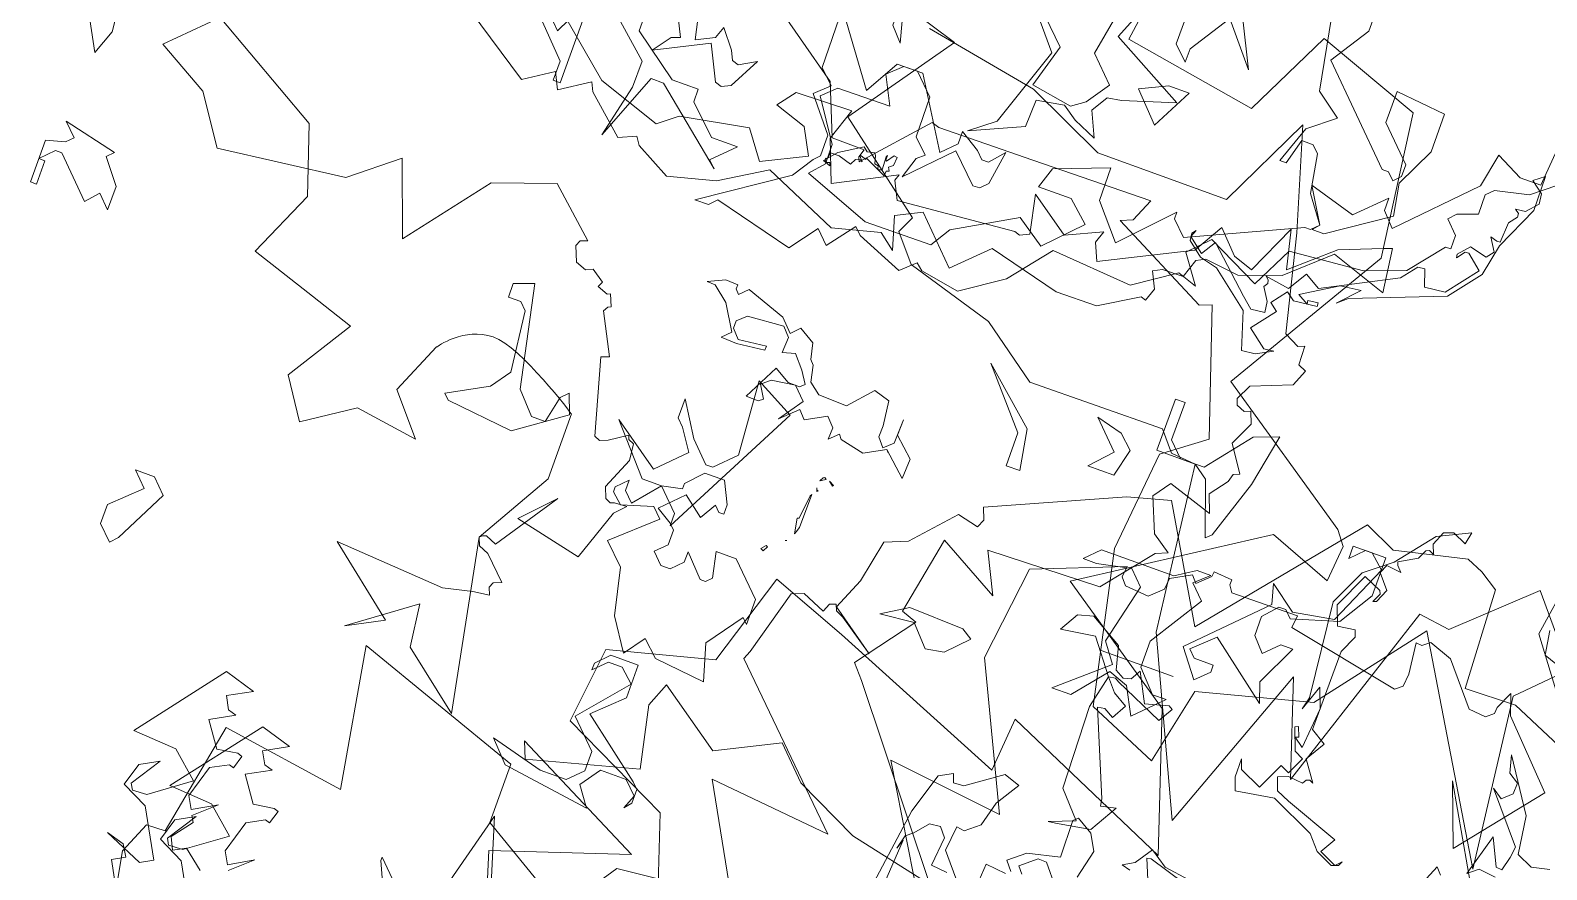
# Model space of a CAD drawing. Header units: metres. Extents: x -71 to 881, y -503 to 661.
# Drawn here: x 199.792 to 204.19, y 162.335 to 164.768 of the extents above; entities that cross this region are included whole.
import ezdxf

# ---------------------------------------------------------------- set-up
doc = ezdxf.new("R2010")
doc.units = ezdxf.units.M
doc.layers.add('ARBRE', color=100, linetype='Continuous', lineweight=13, true_color=0x00ff3f)

# ---------------------------------------------------------------- blocks, each defined once
blk = doc.blocks.new('WMF2', base_point=(0, 0.01))
at = {"color": 251, "lineweight": 0, "true_color": 0x636466}
for points in [[(112.93, -205.76), (117.77, -214.23), (115.81, -208.91), (110.13, -215.92), (115.04, -221.02), (115.66, -222.79), (116.35, -221.31), (116.39, -220.76), (116.99, -220.25), (118.51, -220.38), (121.42, -223.82), (123.45, -224.55), (124.06, -224.04), (124.6, -224.1), (124.28, -221.43), (124.37, -220.32), (124.97, -219.82), (134.84, -221.76), (134.73, -222.86), (140.59, -222.8), (140.98, -223.38), (140.96, -223.82), (142.59, -223.95), (142.62, -223.52), (143.7, -222.51), (144.2, -223.11), (145.93, -222.16), (146.02, -221.17), (147.09, -220.14), (149.19, -220.32), (149.69, -220.93), (149.6, -221.91), (157.24, -218.9), (158.3, -210.64), (152.62, -198.66), (162.76, -199.86), (152.65, -183.05)], [(188.97, -172.64), (192.5, -184.13), (195.26, -173.72)], [(217.5, -73.62), (205.76, -70.03), (212.07, -61.12), (204.08, -54.99), (204.77, -53.52), (202.84, -51.25), (195.1, -48.95), (190.12, -45.33), (178.29, -45.44), (176.89, -43.78), (174.7, -43.59), (173.01, -29.2), (166.39, -14.78), (160.89, -29.58), (158.19, -21.39), (152.68, -38.14), (149.95, -37.75), (143.85, -43.43), (139.57, -38.33)], [(45.91, -59.56), (49.4, -70.11), (59.14, -74.81), (58.34, -81.44), (49.36, -83.76), (46.84, -91.88), (40.14, -89.34), (24.4, -82.93), (24.01, -87.6), (8.81, -80.93), (12.69, -92.64), (23.58, -100.08), (8.83, -109.56), (3.27, -107.44), (3.01, -110.61), (3.9, -111.79), (16.57, -120.44), (8.22, -134.47), (9.81, -146.85), (18.98, -150.2), (22.71, -142.59), (34.39, -144.58), (32.65, -156.43)], [(162.25, -221.47), (162.55, -220.76), (164.41, -221.19), (167.6, -217.66), (169.53, -216.89), (170.28, -213.15), (171.44, -210.43), (167.5, -207.63), (170.63, -209.8), (171.33, -210.11), (171.53, -210.62), (172.06, -210.42), (172.36, -209.7), (174.37, -210.56), (175.39, -210.16), (176.98, -204.42), (177.29, -203.7), (165.65, -192.21), (176.34, -193.26), (169.52, -180.97)], [(177.55, -183.87), (181.35, -183.49), (184.59, -178.67), (192.69, -183.49), (192.69, -188.7), (207.51, -193.95), (205.44, -181.84), (216.23, -183.49), (218.11, -173.58), (219.76, -173.52), (220.92, -170.8), (219.49, -162.84)], [(221.59, -68.47), (214.46, -63.39), (212.7, -59.01), (209.83, -58.98), (210.04, -58.28), (209.88, -57.88), (205.22, -63.07), (204.55, -62.86), (196.2, -62.98), (185.71, -63.11), (186.56, -61.11), (187.58, -60.7), (178.92, -56.25), (177.9, -56.66), (174.32, -45.95), (177.81, -43.34), (178.67, -34.61), (175.87, -21.54), (169.72, -18.91), (168.26, -25.61), (158.55, -28.14), (151.66, -37.02), (141.23, -19.49), (142.97, -34.33), (135.13, -42.17)], [(58.37, -50.92), (61.87, -62.25), (50.47, -66), (62.16, -71.92), (61.59, -70.48), (52.23, -72.98), (53.36, -78.3), (52.54, -80.39), (46.99, -76.49), (41.75, -79.1), (39.13, -76.49), (33.51, -73.76), (26.05, -72.12), (37.25, -86.3), (38.33, -87.51), (34.61, -92.45), (35.99, -92.94), (34.69, -99.75), (29.28, -96.73), (30.97, -100.19), (21.09, -100.49), (17.67, -104.7), (16.66, -105.12), (18.28, -106.23), (19.48, -109.18), (18.41, -110.67), (14.49, -109.41), (15.1, -110.95), (13.93, -112.47), (13.73, -113.15), (13.23, -113.37), (14.72, -115.61), (13.76, -117.64), (14.16, -118.66), (14.68, -118.45), (15.39, -118.76), (15.6, -119.27), (14.94, -120.61), (11.56, -121.96), (10.97, -123.39), (11.67, -123.68), (11.74, -125.32), (12.27, -125.11), (13.58, -125.77), (15.6, -134.05), (18.21, -142.77), (22.11, -134.68), (33.61, -134.71), (40.51, -137.9), (50.45, -139.73)], [(108.11, -219.06), (114.95, -222), (119.42, -221.88), (119.84, -230.55), (121.43, -231.58), (122.86, -232.19), (129.04, -230.77), (131.8, -232.03), (142.53, -219.05), (147.98, -228.38), (151.61, -227.39), (162.65, -222.48), (162.25, -221.47), (162.25, -221.47)], [(169.87, -28.84), (169.25, -28.23), (167.56, -28.23), (167.56, -27.6), (168.66, -26.5), (170.48, -28.84), (164.64, -34.67), (165.12, -36.39), (162.8, -34.67), (159.28, -35.28), (156.97, -40.52), (158.19, -41.62), (158.8, -41.62), (159.88, -40.52), (159.88, -41.62), (156.97, -41.62), (156.97, -38.21), (158.8, -35.28), (162.8, -34.07), (163.41, -34.67), (164.03, -34.67), (165.12, -33.45), (165.12, -31.75), (164.03, -30.53), (162.8, -31.75), (161.71, -31.75), (163.41, -28.23), (162.8, -26.5), (168.04, -30.53), (169.87, -28.84), (169.87, -28.84)], [(138.22, -33.95), (142.72, -39.97), (141.89, -45.21)], [(141.95, -40.55), (141.61, -38.48), (139.96, -37.89)], [(174.7, -43.59), (178.13, -43.59), (178.13, -48.16), (177.26, -48.16), (177.26, -44.83), (176.02, -43.59), (173.91, -43.59), (170.9, -47.37), (168.8, -48.16), (169.68, -43.59), (171.36, -38.49), (171.81, -38.05), (173.47, -42.7), (174.7, -43.59), (174.7, -43.59)], [(82.59, -63.67), (82.02, -62.61), (81.29, -62.4), (83.29, -61.31), (81.8, -59.17), (80.03, -59.45), (79.63, -59.31), (79.98, -58.16), (80.39, -58.29), (81.86, -57.49), (82.69, -54.71), (82.12, -53.66), (80.09, -54.82), (81.89, -53.24)], [(83.64, -48.6), (85.9, -52.66), (88.14, -53.77), (87.55, -55.72), (85.96, -56.58), (87.61, -54.06), (87.34, -53.53), (86.07, -53.59), (82.77, -55.98), (85.1, -58.01), (88.93, -58.28), (83.26, -65.56), (80.58, -64.76), (82.59, -63.67), (82.59, -63.67)], [(87.01, -67), (86.45, -65.93), (85.72, -65.71), (87.73, -64.61), (86.24, -62.48), (84.47, -62.76), (84.07, -62.63), (84.4, -61.49), (84.81, -61.62), (86.3, -60.82), (87.13, -58.03), (86.56, -56.98), (84.52, -58.13), (86.33, -56.54), (86.04, -56.01), (87.37, -54.28), (86.87, -53.24), (85.82, -53.82), (84.11, -52.42)], [(90.64, -49.3), (91.42, -50.77), (90.37, -51.37), (90.96, -52.33), (92.52, -52.8), (89.13, -51.34), (88.07, -51.91), (90.31, -55.97), (92.58, -57.08), (91.99, -59.05), (90.39, -59.91), (92.05, -57.37), (91.75, -56.85), (90.49, -56.9), (87.19, -59.31), (89.51, -61.33), (93.35, -61.59), (87.7, -68.89), (85.01, -68.09), (87.01, -67), (87.01, -67)], [(220.57, -50.22), (221.79, -50.2), (214.78, -54.92), (213.59, -56.76), (213.1, -57.26), (213.13, -59.1), (215.47, -61.97), (214.27, -63.08), (215.5, -64.29), (215.56, -69.52), (211.34, -63.72), (209.67, -66.67), (207.37, -66.7), (203.77, -60.91), (202.56, -62.13), (202.58, -63.23), (200.85, -62.15), (200.24, -61.55), (199.64, -61.56), (198.56, -62.79), (199.01, -59.87), (199.61, -59.26), (200.21, -59.24), (202.55, -61.52), (206.05, -57.94), (205.47, -59.78), (204.85, -60.28), (206.1, -61.48), (206.14, -65.01), (207.85, -66.7), (209.07, -66.69), (210.27, -65.56), (209.03, -63.15), (213.66, -63.1), (214.86, -61.99), (212.51, -58.47), (212.49, -56.77), (213.57, -55.55), (207.7, -53.3), (201.85, -53.37), (200.78, -55.09), (195.57, -58.07), (193.11, -56.39), (190.24, -59.36), (192.08, -61.04), (195, -61.01), (194.41, -62.83), (189.81, -64.59), (189.77, -61.68), (187.3, -58.79), (183.33, -62.96), (183.33, -62.37), (182.1, -61.15), (172.77, -65.4), (172.29, -65.4), (171.68, -66.02), (173.43, -68.94), (169.39, -67.77), (166.98, -70.11), (166.96, -69.01), (165.85, -67.81), (160.08, -73.71), (159.5, -76.65), (157.18, -75.46), (155.35, -75.48), (154.92, -80.22)], [(153.05, -76.72), (155.95, -74.38), (158.86, -73.73), (159.47, -73.11), (159.44, -71.4), (161.14, -70.78), (161.73, -70.16), (160.64, -69.08), (160.62, -67.87), (161.11, -67.86), (163.5, -64.91), (166.9, -63.65), (173.36, -63.08), (175.14, -59.53), (179.8, -61.8), (181.48, -60.07), (179.75, -57.65), (181.46, -58.23), (184.95, -55.88), (192.02, -56.41), (194.9, -52.85), (198.42, -50.48), (201.82, -51.06), (202.43, -51.55), (203.66, -50.42), (207.69, -52.09), (208.3, -52.68), (210.1, -50.35), (211.21, -51.44), (213, -49.09), (219.97, -50.84), (220.57, -50.22), (220.57, -50.22)], [(156.89, -69.51), (157.43, -66.75), (159.56, -64.03), (167.3, -61.05), (168.14, -60.32), (166.54, -62.02), (168.32, -61.8), (171.36, -59.94), (170.42, -59.42), (170.47, -59.72), (169.59, -59.84), (169.56, -59.52), (171.59, -59.29), (172.31, -59.83), (173.34, -58.5), (172.64, -57.96), (174.22, -55.94), (172.57, -54.64), (171.71, -54.74), (173.12, -54.01), (174.29, -53.87), (175.3, -57.08), (178.61, -59.71), (180.18, -60.09), (181.49, -61.11), (181.56, -61.74), (181.3, -62.07), (181.53, -61.43), (180.22, -60.39), (179.42, -61.68), (175.68, -58.22), (174.72, -57.4), (173.53, -57.53), (173.65, -58.47), (174.34, -59.58), (174.13, -59.93), (174.18, -60.23), (174.45, -60.45), (172.34, -60.13), (171.33, -61.75), (169.98, -60.98), (163.78, -64.16), (162.73, -65.48), (162.11, -65.55), (161.63, -64.1), (159.84, -64.31), (157.76, -66.95), (159.09, -68.05), (159.4, -68.02), (159.94, -67.33), (159.98, -67.64), (159.15, -68.6), (157.6, -68.22), (157.12, -68.85), (157.81, -69.96), (157.22, -69.78), (156.92, -69.81), (156.81, -71.58), (156.27, -72.27), (156.3, -72.59), (156.65, -72.85), (155.79, -72.95), (154.94, -73.93), (155.05, -74.81), (156.1, -75.62), (155.22, -76.3), (155.18, -73.27), (156.89, -69.51), (156.89, -69.51)], [(171.68, -66.02), (173.31, -68.24), (173.88, -71.59), (174.47, -72.18), (175.5, -72.18), (176.09, -69.97), (176.66, -69.97), (175.5, -73.22), (173.31, -74.97), (175.5, -76.59), (176.66, -82.74)], [(173.31, -84.36), (173.31, -82.74), (175.5, -79.36), (168.32, -72.18), (167.74, -72.18), (167.15, -71.59), (166.58, -72.18), (166.58, -73.22), (169.36, -76), (169.36, -78.78), (164.96, -78.33), (164.96, -74.97), (166.58, -71.59), (166.11, -68.82), (171.09, -65.45), (172.15, -65.45), (171.68, -66.02), (171.68, -66.02)], [(64.7, -71.27), (60.09, -70.06), (57.77, -70.06), (56.55, -71.27), (56.55, -72.98), (58.86, -75.3), (55.34, -79.44), (56.55, -80.53), (57.77, -80.53), (58.86, -79.44), (58.86, -80.05), (57.77, -81.14), (55.34, -81.14), (55.34, -78.22), (57.77, -75.92), (52.42, -71.77), (51.91, -71.27), (51.91, -70.06), (52.42, -69.46), (51.91, -70.67), (53.02, -71.77), (55.34, -71.77), (56.55, -70.06), (55.34, -68.37), (63.01, -69.46), (64.7, -71.27), (64.7, -71.27)], [(211.1, -72.56), (210.01, -72.56), (208.8, -73.77), (211.73, -76.09), (212.35, -76.09), (210.51, -77.8), (211.1, -78.4), (210.01, -80.71), (210.51, -76.09), (208.8, -74.88), (205.88, -79.01), (204.66, -77.8), (203.56, -77.8), (200.04, -82.55), (199.42, -74.88), (201.73, -77.8), (202.34, -78.4), (210.51, -70.25), (210.01, -68.43), (211.1, -69.64), (211.1, -72.56), (211.1, -72.56)], [(187.57, -69.19), (189.89, -71.62), (187.57, -72.72), (185.74, -72.72), (187.57, -69.19), (187.57, -69.19)], [(68.73, -71.99), (73.89, -76.06), (74.34, -79.76), (79.68, -75.87), (76.6, -77.49), (82.66, -82.33), (73, -81.67), (70.51, -82.25), (69.1, -82.43), (69.35, -83.04), (69.14, -83.51), (68.47, -83.79), (70.41, -85.67), (71.27, -86.04), (71.55, -86.71), (71.33, -86.9), (71, -87.03), (70.05, -86.62), (66.45, -92.02), (69.04, -89.28), (63.17, -87.99), (61.62, -92.45), (60.75, -93.34), (61.84, -93.29), (62.18, -93.16), (62.64, -93.37), (63.02, -94.3), (61.86, -97.06), (62.03, -98.49), (62.51, -98.7), (62.64, -99.03), (64.13, -98.04), (64.8, -97.78), (65.29, -97.98), (67.08, -104.41), (66.4, -104.68), (68.19, -108.14), (67.94, -108.55), (67.68, -108.66), (68.1, -109.68), (68.37, -109.56), (69.29, -109.9), (69.08, -110.38), (70.18, -111.12), (70.78, -110.87), (71.7, -111.21), (72.22, -112.5), (72.02, -112.99), (71.4, -113.23), (75.46, -116.88), (80.69, -115.04), (86.12, -108.09), (88.43, -114.47), (92.34, -111.31), (103.35, -109.97), (106.1, -114.07), (110.61, -116.64), (106.84, -120.37), (96.77, -114.54), (94.84, -108.74), (97.41, -102.93), (91.6, -101), (87.74, -99.72), (91.28, -94.1), (89.03, -90.71), (84.85, -93.45), (79.38, -92.64), (82.27, -96.02), (80.34, -100.54), (80.31, -100.55), (80.25, -100.64), (80.17, -100.76), (80.05, -100.9), (79.89, -101.09), (79.68, -101.28), (79.47, -101.5), (79.2, -101.73), (78.93, -101.95), (78.6, -102.17), (78.25, -102.36), (77.89, -102.55), (77.49, -102.7), (77.07, -102.81), (76.62, -102.9), (76.15, -102.93), (75.62, -102.89), (75.04, -102.76), (74.41, -102.57), (73.74, -102.32), (73.05, -102.03), (72.35, -101.7), (71.67, -101.35), (70.98, -101), (70.34, -100.64), (69.73, -100.29), (69.19, -99.97), (68.7, -99.67), (68.31, -99.43), (68.02, -99.24), (67.83, -99.11), (67.77, -99.08), (67.77, -93.28), (71.55, -86.71), (68.73, -71.99), (68.73, -71.99)], [(184.65, -79.77), (186.95, -76.25), (186.95, -75.04), (188.18, -76.25), (188.18, -79.17), (185.74, -81.48), (185.74, -84.42), (181.72, -76.25), (184.65, -79.77), (184.65, -79.77)], [(97.72, -81.01), (100.04, -76.4), (100.64, -75.79), (101.87, -77), (101.87, -78.71), (99.41, -81.01), (100.64, -82.24), (98.93, -82.24), (97.72, -81.01), (97.72, -81.01)], [(110.5, -210.3), (109.11, -209.66), (107.56, -210.01)], [(117.74, -204.14), (116.53, -207), (116.04, -206.45)], [(111.68, -207.85), (113.17, -208.02), (114, -207.32), (112.98, -210.96), (111.87, -208.65), (111.36, -208.61), (111.05, -209.82), (110.92, -210.8), (114.34, -214.81), (113.44, -214.21), (112.61, -214.93), (112.58, -215.91), (113.47, -216.49), (113.87, -217.98), (110.96, -213.56), (110.5, -210.3), (110.5, -210.3)], [(18.5, -90.74), (17.84, -93.61), (20.02, -96.45), (22.98, -96.02), (22.05, -97.63), (20.72, -98), (17.93, -96.37), (17.41, -94.37), (16.65, -93.94), (15.97, -94.11), (15.49, -94.96), (14.21, -92.52), (12.21, -93.06), (11.86, -92.86), (12.6, -91.6), (16.89, -93.51), (17.23, -93.72), (17.84, -93.61), (16.91, -92.52), (15.64, -91.79), (16.37, -90.52), (17.22, -91.02), (17.83, -90.91), (14.87, -83.79), (14.78, -83.17), (13.49, -83.45), (14.87, -81.07), (17.86, -80.56), (18.47, -80.47), (16.28, -81.33), (18.28, -83.52), (18.5, -90.74), (18.5, -90.74)], [(55.55, -83.45), (56.85, -81.67), (58.61, -84.37), (59.53, -88.36), (61.31, -90.12), (57.78, -93.28), (58.61, -94.11), (61.31, -93.28), (62.23, -94.11), (62.23, -94.58), (61.31, -95.5), (61.31, -94.58), (60.48, -93.73), (58.61, -95.97), (56.85, -96.33), (56.85, -96.8), (55.55, -98.2), (53.79, -98.2), (52.87, -96.33), (52.87, -95.5), (53.33, -95.5), (53.79, -95.97), (54.63, -94.58), (56.39, -95.97), (58.23, -94.11), (56.85, -93.28), (56.39, -92.81), (56.39, -91.51), (57.31, -90.59), (56.39, -89.66), (55.55, -89.66), (54.63, -90.59), (54.63, -91.51), (52.87, -89.66), (52.41, -89.66), (51.93, -90.12), (52.41, -92.34), (50.63, -92.34), (47.94, -89.66), (47.94, -87.42), (48.41, -87.89), (50.63, -84.84), (49.71, -81.67), (54.16, -82.15), (55.55, -83.45), (55.55, -83.45)], [(30.71, -93.26), (29.79, -92.67), (31.51, -90.88), (33.12, -90.61), (34.74, -92.37), (37.69, -92.07), (35.5, -93.43), (30.71, -93.26), (30.71, -93.26)], [(48.48, -94.16), (48.71, -93.73), (48.96, -93.86), (48.64, -94.24), (48.48, -94.16), (48.48, -94.16)], [(58.61, -95.97), (60.32, -95.97), (63.86, -99.98), (59.71, -97.06), (57.39, -99.38), (58.61, -101.21), (59.21, -101.81), (59.21, -103.52), (57.39, -100.59), (55.69, -98.89), (55.08, -98.89), (53.39, -100.59), (53.87, -107.05), (50.45, -105.22), (56.79, -93.05), (56.79, -94.14), (58.61, -95.97), (58.61, -95.97)], [(12.72, -95.5), (19.16, -95.5), (12.72, -95.5), (12.72, -95.5)], [(47.28, -95.16), (47.15, -95.21), (47.28, -95.16), (47.28, -95.16)], [(46.51, -96.62), (46.65, -96.16), (46.74, -95.97), (46.95, -97.29), (46.8, -97.34), (46.58, -99.41), (46.49, -99.57), (46.51, -96.62), (46.51, -96.62)], [(78.38, -97.12), (74.97, -98.96), (73.76, -100.65), (74.37, -105.9), (74.97, -106.51), (76.08, -106.51), (76.08, -107.72), (74.37, -108.33), (72.54, -99.56), (70.84, -97.73), (69.62, -97.73), (69.14, -100.05), (68.53, -100.65), (67.9, -98.96), (72.05, -96.02), (77.9, -96.64), (78.38, -97.12), (78.38, -97.12)], [(46.06, -100), (46.17, -99.95), (46.26, -100.23), (46.22, -100.08), (46.06, -100), (46.06, -100)], [(45.08, -100.81), (45.46, -101.12), (45.03, -100.9), (45.08, -100.81), (45.08, -100.81)], [(45.94, -101.27), (45.76, -101.16), (46.23, -100.87), (46.06, -101.21), (45.94, -101.27), (45.94, -101.27)], [(111.88, -106.14), (110.25, -104.06), (110.25, -101.98), (111.34, -103.08), (112.32, -101.98), (115.5, -105.17), (116.06, -105.17), (117.15, -104.06), (116.61, -104.06), (116.61, -101.98), (117.15, -101.98), (117.15, -105.71), (115.5, -106.14), (114.95, -106.7), (116.06, -107.79), (111.34, -106.7), (111.88, -106.14), (111.88, -106.14)], [(41.84, -105.25), (43.62, -104.29), (45.73, -104.74), (46.01, -105.12), (46.77, -104.41), (46.73, -105.44), (47.43, -106.2), (49.22, -105.25), (49.85, -105.94), (51.28, -104.6), (49.82, -106.67), (50.87, -107.74), (52.95, -107.44), (53.69, -106.82), (53.01, -105.71), (53.39, -105.43), (54.48, -105.47), (52.9, -108.54), (51.53, -107.75), (50.51, -107.72), (50.13, -108.07), (50.82, -109.11), (51.79, -110.25), (52.85, -109.93), (52.79, -111.31), (53.49, -112.07), (56.63, -111.82), (57.39, -111.12), (57.42, -110.48), (56.72, -109.72), (54.29, -109.98), (54.31, -109.62), (56.73, -109.36), (58.12, -109.4), (57.43, -110.12), (58.73, -112.28), (60.09, -113.37), (60.82, -113.4), (59.39, -114.07), (58.29, -114.03), (58.31, -113.66), (57.96, -113.28), (57.27, -113.98), (53.82, -112.76), (52.77, -111.68), (52.09, -112.38), (50.71, -111.59), (50.41, -110.19), (50.06, -109.81), (49.75, -108.42), (48.76, -107.65), (46.27, -107.55), (44.45, -109.59), (43.06, -109.17), (42.78, -107.03), (42.83, -106.03), (42.2, -105.27), (41.44, -105.97), (41.35, -108.07), (41.41, -106.7), (39.72, -105.17), (39.79, -103.4), (41.84, -105.25), (41.84, -105.25)], [(41.84, -105.25), (41.63, -105.03), (41.84, -105.25), (41.84, -105.25)], [(31.94, -110.31), (36.07, -115.05), (31.32, -110.9), (30.71, -107.38), (31.94, -107.38), (31.94, -110.31), (31.94, -110.31)], [(23.77, -111.52), (26.08, -113.84), (23.77, -113.24), (22.56, -112.13), (23.16, -109.69), (25.47, -109.69), (23.77, -111.52), (23.77, -111.52)], [(115.75, -124.16), (114.96, -116.16), (115.75, -114.04), (117.08, -116.51)], [(70.12, -138.82), (68.65, -132.15), (67.1, -132.91), (66.75, -133.95), (65.48, -132.37), (65.1, -131.6), (64.53, -131.41), (63.1, -132.21), (64.5, -129.59), (65.26, -129.22), (65.84, -129.4), (67.29, -132.34), (71.77, -130.12), (70.62, -131.65), (69.87, -131.93), (70.65, -133.46)], [(79.66, -130.35), (74.87, -126.28), (69.33, -124.41), (67.74, -125.68), (61.86, -126.76), (60.09, -124.38), (56.38, -126.21), (57.56, -128.41), (60.34, -129.35), (59.17, -130.88), (54.25, -131.01), (55.18, -128.25), (53.81, -124.69), (48.67, -127.32), (48.87, -126.75), (48.11, -125.21), (37.91, -126.12), (37.44, -125.97), (36.67, -126.35), (37.35, -129.67), (33.92, -127.23), (30.88, -128.65), (31.23, -127.59), (30.59, -126.09), (23.17, -129.77), (21.67, -132.34), (19.86, -130.44), (18.12, -129.86), (16.15, -134.19), (15.36, -130.85), (11.87, -133.9), (8.32, -135.28), (7.59, -135.54), (7.07, -131.77), (12.02, -133.45), (15.55, -130.27), (19.06, -129.03), (22.02, -129.38), (22.79, -129), (23.33, -127.38), (25.15, -127.33), (25.92, -126.95), (25.23, -125.56), (25.63, -124.43), (26.08, -124.57), (29.34, -122.59), (32.94, -122.53), (39.22, -124.13), (42.07, -121.37), (45.72, -125.04), (47.88, -123.97), (47.05, -121.13), (48.46, -122.25), (52.55, -121.18), (59.04, -124.03), (62.95, -121.62), (67.02, -120.56), (70.08, -122.22), (70.5, -122.88), (71.99, -122.24), (75.25, -125.13), (75.62, -125.9), (78.11, -124.29), (78.79, -125.68), (81.26, -124.08), (87.26, -128.05)], [(81.01, -130.16), (79.79, -128.95), (77.48, -133.7)], [(73.33, -133.08), (73.33, -131.26), (69.33, -128.34), (67, -128.34), (67, -127.23), (64.57, -124.92), (62.26, -124.92), (64.09, -123.1), (63.48, -122.5), (69.93, -127.84), (71.03, -127.84), (73.33, -122), (72.24, -126.63), (72.24, -128.95), (76.88, -133.08)], [(78.09, -131.26), (78.09, -124.92), (78.71, -124.92), (78.71, -126.63), (82.71, -130.78)], [(54.16, -127.33), (52.25, -128.51), (51.85, -128.21), (51.22, -128.34), (51.11, -128.15), (50.9, -127.48), (50.6, -127.43), (50.52, -127.17), (50.44, -127.11), (50.17, -127.21), (50.23, -128.35), (50.16, -128.51), (50.16, -128.08), (50.07, -128.03), (49.62, -128.66), (49.33, -128.62), (49.38, -127.89), (49.74, -127.62), (49.57, -127.32), (49.82, -127.23), (49.84, -126.81), (51.76, -127.71), (51.74, -127.58), (52.22, -127.74), (52.33, -127.68), (51.98, -127.29), (52.17, -127.38), (52.57, -127.26), (52.83, -126.75), (53.96, -127.11), (54.74, -127.1), (54.8, -126.57), (54.93, -126.53), (54.96, -126.46), (54.93, -126.32), (54.74, -126.22), (54.51, -126.31), (54.41, -126.05), (55.06, -126.28), (54.16, -127.33), (54.16, -127.33)], [(34.02, -147.66), (35.31, -144.47), (28.78, -140.9), (33.22, -139.51), (34.42, -139.31), (35.29, -137.92), (34.3, -135.76), (36.32, -136.63), (37.59, -137.52), (39.98, -137.11), (40.07, -134.73), (44.54, -132.73), (42.46, -134.33), (40.08, -141.29), (42.26, -143.89)], [(41.66, -143.99), (39.59, -141.99), (40.67, -138.22), (37.1, -137.61), (35.99, -138.41), (34.61, -140.39), (36.71, -142.49), (35.82, -147.35)], [(198.43, -173.43), (200.21, -177.4), (200.21, -177.69), (197, -174.48)], [(146.12, -194.49), (147.57, -196.24), (148.3, -196.27), (149.64, -195.16), (149.18, -194.59)], [(155.13, -192.59), (156.55, -192.72), (156.32, -195.25), (156.96, -196.02), (157.91, -195.93), (158.87, -194.78), (159.49, -194.28), (159.79, -193.07), (159.51, -193.9), (160.36, -181.18)], [(140.74, -197.98), (141.5, -198.18), (140.55, -198.74), (139.52, -200.23), (138.03, -199.22), (135.82, -198.91)], [(136.11, -198.49), (139.38, -199.5), (139.74, -199.42), (139.04, -197.73)], [(161.97, -180.37), (159.66, -196.47), (158.58, -199.98), (157.43, -200.58), (157.16, -199.85), (156.26, -199.9), (153.31, -201.99), (151.94, -201.5), (153.21, -199.48), (153.79, -197.33), (154.96, -196.37), (155.66, -196.47), (155.88, -194.31), (153.91, -191.96)], [(152.36, -192.9), (152.27, -194.36), (150.48, -194.18)], [(150.11, -194.49), (150.75, -195.26), (149.38, -196.4), (146.61, -197.04), (146.66, -200.28), (146.27, -200.62), (144.88, -199.79), (144.11, -198.43), (144.72, -195.93)], [(128.63, -229.85), (130.85, -228.1), (132.31, -224.99), (131.45, -216.73), (131.71, -215.63), (130.94, -217.85), (130.31, -216.16), (130.6, -212.58), (131.48, -213.21), (131.19, -213.31), (131.49, -214.13), (131.79, -214.02), (131.07, -212.08), (130.28, -211.7), (130.98, -210.18), (131.77, -210.56), (132.87, -208.24), (134.78, -209.13), (135.09, -209.95), (135.09, -208.36), (134.68, -207.25), (131.36, -207.8), (127.52, -206.02), (126.48, -204.8), (124.97, -204.1), (124.38, -204.31), (124.19, -204.71), (124.67, -204.21), (126.19, -204.91), (125.4, -206.21), (130.16, -207.96), (131.33, -208.46), (131.74, -209.57), (130.87, -209.89), (129.57, -209.78), (129.36, -210.13), (129.07, -210.23), (128.75, -210.08), (129.97, -211.82), (128.98, -213.46), (130.3, -214.3), (130.27, -221.28), (129.57, -222.8), (129.78, -223.38), (131.29, -223.17), (131.93, -224.86), (130.51, -227.9), (128.94, -227.21), (128.82, -226.92), (129.2, -226.13), (128.91, -226.23), (128.41, -227.4), (129.45, -228.63), (129.11, -229.36), (127.81, -229.23), (128.24, -229.68), (128.34, -229.97), (126.82, -230.86), (126.44, -231.65), (126.15, -231.77), (125.75, -231.58), (126.06, -232.39), (125.56, -233.58), (124.75, -233.87), (123.53, -233.31), (123.33, -234.38), (126.03, -233.07), (128.63, -229.85), (128.63, -229.85)], [(147.98, -213.1), (150.4, -210.17), (152.11, -210.17), (147.98, -213.72), (149.19, -215.41), (147.98, -220.65), (149.19, -221.87), (152.11, -221.27), (153.32, -221.27), (152.11, -222.48), (145.66, -222.48), (143.95, -223.57), (142.74, -223.57), (143.95, -222.48), (142.74, -221.27), (145.66, -216.64), (145.66, -214.32), (143.95, -212.49), (142.74, -212.49), (145.04, -210.17), (146.26, -212.49), (147.98, -213.1), (147.98, -213.1)]]:
    blk.add_lwpolyline(points, dxfattribs=at)

msp = doc.modelspace()

# ---------------------------------------------------------------- block references
at = {"layer": 'ARBRE', "color": 251, "lineweight": 5, "true_color": 0x636466, "xscale": 0.03451886634015593, "yscale": 0.03451886634015593, "zscale": 0.03451886634015593, "rotation": 160.1685466476646}
for p in [(208.3333, 160.049), (202.4018, 159.6448), (205.2327, 154.2562)]:
    msp.add_blockref('WMF2', p, dxfattribs=at)

doc.saveas('drawing.dxf')
